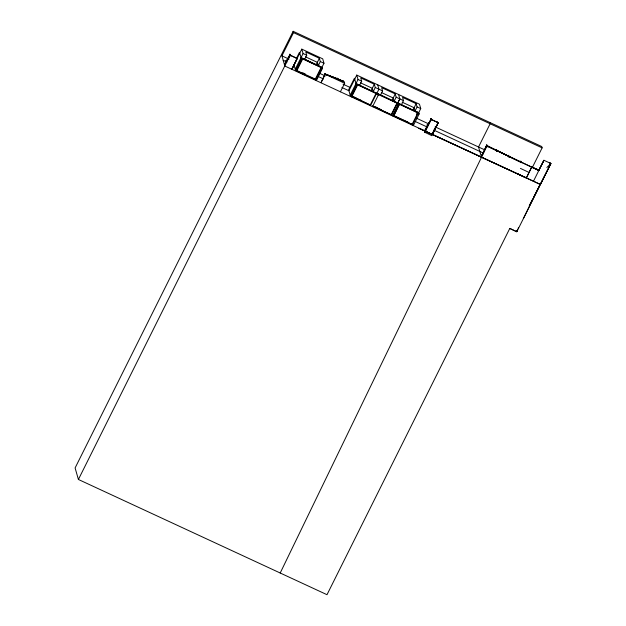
<?xml version="1.0" encoding="UTF-8"?>
<svg xmlns="http://www.w3.org/2000/svg" width="626" height="626" viewBox="0 0 626 626"><rect width="100%" height="100%" fill="white"/><g stroke="black" fill="none" stroke-linecap="round" stroke-linejoin="round"><path stroke-width="0.94" d="M286.395 62.404L286.841 62.279M538.939 169.975L538.837 170.475L486.699 145.905L538.837 170.475L531.701 167.056L526.38 177.925L418.849 128.244L540.441 184.443L550.896 163.503L543.931 160.272L538.642 170.593M290.104 55.511L290.527 55.706L290.065 55.378M487.427 146.805L486.997 146.781M342.727 81.051L325.309 74.118L321.044 82.648L325.16 73.915L342.039 80.934M482.098 155.076L486.832 144.661L486.574 145.036M482.177 155.342L486.707 145.365M280.205 573.009L486.817 146.327M523.344 218.654L540.308 184.138M481.324 156.703L486.699 145.905M532.249 167.643L542.124 147.869L541.74 146.531L293.14 31.3L75.104 467.951L78.406 479.469L327.007 594.7L509.807 228.396L516.802 231.753L509.846 228.529M540.332 184.083L540.402 184.49L284.846 66.043L281.927 55.855L293.524 32.638L293.14 31.3M286.356 60.98L284.94 64.251M284.58 65.104L286.434 61.262M296.161 60.699L291.959 69.337L297.28 58.461L290.174 55.166L285.198 63.868M78.406 479.469L290.174 55.166M296.192 58.891L299.51 52.255L301.427 58.946L295.628 70.558L316.537 80.245L322.335 68.633L321.952 67.295L323.978 63.242L322.711 58.828L301.802 49.133L291.841 68.93M297.28 58.461L296.552 59.72M295.245 69.22L303.07 53.546L301.802 49.133M302.084 58.093L302.468 59.431L296.669 71.043L296.481 70.37L302.28 58.758M304.698 59.306L306.724 55.244L305.793 51.981L319.377 58.281L320.316 61.544L318.29 65.605L317.351 62.342L305.465 56.825M316.114 64.822L319.377 58.281M320.903 66.818L321.287 68.156L315.488 79.76L315.301 79.095L321.099 67.483M340.395 91.787L344.652 83.258L344.183 81.615L337.657 78.782M413.113 124.957L413.301 125.623L419.099 114.018L418.716 112.68L420.742 108.619L419.475 104.206L356.757 75.089L348.932 90.754L341.921 87.507M350.2 95.168L358.017 79.502L356.757 75.089M356.374 84.893L350.583 96.506L348.659 89.815L354.457 78.203L356.374 84.893L357.423 85.379L351.624 96.991L351.436 96.326L356.82 85.543M359.653 85.253L361.679 81.2L360.74 77.929L374.332 84.228L375.271 87.499L373.245 91.552L372.306 88.289L360.412 82.781M371.061 90.778L374.332 84.228M375.858 92.765L376.242 94.103L370.443 105.716L370.248 105.043L376.046 93.43M377.947 93.736L378.331 95.074L372.533 106.686L372.345 106.013L391.156 114.738L391.352 115.403L397.15 103.791L396.767 102.453M380.561 94.949L382.588 90.887L381.657 87.64L395.249 93.939L396.18 97.186L394.153 101.248L393.222 97.992L381.328 92.484M391.978 100.481L395.249 93.939M391.156 114.738L396.954 103.126M399.834 98.885L397.792 102.977L399.834 98.931L398.574 94.471M398.856 103.47L399.239 104.808L393.441 116.42L393.245 115.747L399.044 104.143M411.438 123.713L411.556 124.128L393.731 115.865L399.411 103.846L417.354 112.516L416.525 114.175M401.469 104.683L403.488 100.622L402.557 97.374L416.149 103.673L417.08 106.921L415.054 110.982L414.122 107.727L402.228 102.218M412.902 110.176L416.149 103.673M417.667 112.195L418.051 113.533L412.252 125.137L412.065 124.472L417.863 112.86M427.55 125.544L431.244 118.901L426.001 128.643M424.851 130.709L427.448 125.724M424.89 130.842L428.959 123.111M424.968 131.108L429.506 122.219M425.007 131.241L430.117 121.225M424.678 132.117L431.15 119.355L438.263 122.649L431.862 135.678L424.71 132.25M424.749 132.383L431.15 119.355M432.769 132.798L435.36 127.61M432.809 132.931L436.58 125.38M432.926 133.33L438.263 122.649M496.449 149.833L496.653 149.418L496.481 150.475L486.48 145.404L520.582 162.118L496.582 150.154M508.453 156.03L508.758 155.256L508.609 155.686M533.446 181.266L543.931 160.272L538.923 170.045L537.171 169.693M518.547 227.418L518.125 228.474M516.763 231.62L517.663 229.398M516.802 231.753L550.896 163.503L546.858 167.51M529.26 205.664L532.796 198.778M533.681 197.049L550.896 163.503M431.165 119.895L431.572 119.863M337.672 78.571L337.563 78.14L337.5 78.571M437.23 121.898L437.112 121.585M337.453 78.626L325.262 74.259L336.663 78.555M538.923 170.045L531.701 167.056L526.38 177.925L517.718 173.848M337.664 78.946L341.952 80.926M293.524 32.638L542.124 147.869M303.07 53.546L306.724 55.244M320.316 61.544L323.978 63.242M358.017 79.502L361.679 81.2M375.271 87.499L382.588 90.887M396.18 97.186L403.488 100.622M417.08 106.921L420.742 108.619M301.043 57.608L321.952 67.295M355.991 83.555L397.807 102.938L398.191 104.323L399.239 104.808M301.231 58.273L322.14 67.968L316.341 79.58L316.537 80.245M396.759 102.5L418.716 112.68M356.186 84.228L398.003 103.611M301.427 58.946L302.468 59.431M321.287 68.156L322.335 68.633M397.995 103.658L418.904 113.345M376.242 94.103L378.331 95.074M397.15 103.791L398.191 104.276L392.4 115.888L392.205 115.223M431.189 119.488L438.302 122.782M418.051 113.533L419.099 114.018M290.206 55.299L297.319 58.601M325.363 74.314L344.652 83.258M281.927 55.855L289.016 59.141M320.011 73.508L325.324 75.973M343.04 84.181L350.122 87.468M416.548 118.251L428.059 123.588M435.14 126.875L484.712 149.849M283.202 60.284L286.708 61.911M317.382 76.129L323.517 78.97M414.326 121.061L427.597 127.219M433.795 130.091L483.335 153.049M302.687 72.78L305.23 73.954M424.984 129.77L425.852 130.169L425.586 129.238M296.481 70.37L315.301 79.095M374.763 106.553L377.314 107.735M356.789 98.337L351.695 95.974L369.637 104.652M358.487 99.119L361.03 100.301M376.101 107.289L381.195 109.652M393.613 115.45L408.042 122.14M372.83 106.13L390.647 114.394M351.436 96.326L370.248 105.043M393.245 115.747L412.065 124.472M520.433 168.394L529.095 172.479M489.751 122.43L490.135 123.768L478.538 146.985L481.457 157.173M437.222 124.519L432.965 133.471M425.508 128.228L425.993 129.918M417.237 112.101L417.354 112.516M396.446 102.781L378.503 94.103L378.62 94.518M377.666 84.776L378.926 89.189L376.899 93.251L377.282 94.589M375.436 93.039L357.493 84.361L357.61 84.776M357.039 84.041L357.423 85.379M293.977 64.799L295.628 70.558M285.925 60.699L286.364 60.839C293.876 46.496 288.899 60.777 285.925 60.699M289.721 54.282L290.174 54.36L289.721 54.282M324.886 73.539L325.34 73.618L324.886 73.539M342.579 80.731L343.04 80.809L342.579 80.731M426.987 125.09L427.441 125.169L426.987 125.09M430.782 118.666L431.236 118.752L430.798 118.611M437.355 122.923L437.809 123.001L437.355 122.923M481.762 155.076L482.216 155.162L481.762 155.076M496.864 151.453L497.318 151.539L496.88 151.398M508.883 157.032L509.345 157.11L508.907 156.969M520.527 161.265L520.981 161.344L520.527 161.265M516.387 230.892L516.841 230.971L516.387 230.892M520.91 162.603L521.364 162.682L520.926 162.549M537.46 169.427L537.914 169.505L537.476 169.364M549.589 162.666L550.051 162.744L549.589 162.666M549.972 164.004L550.434 164.082L549.972 164.004M320.363 66.677L302.538 58.414L320.481 67.092L320.363 66.677"/></g></svg>
